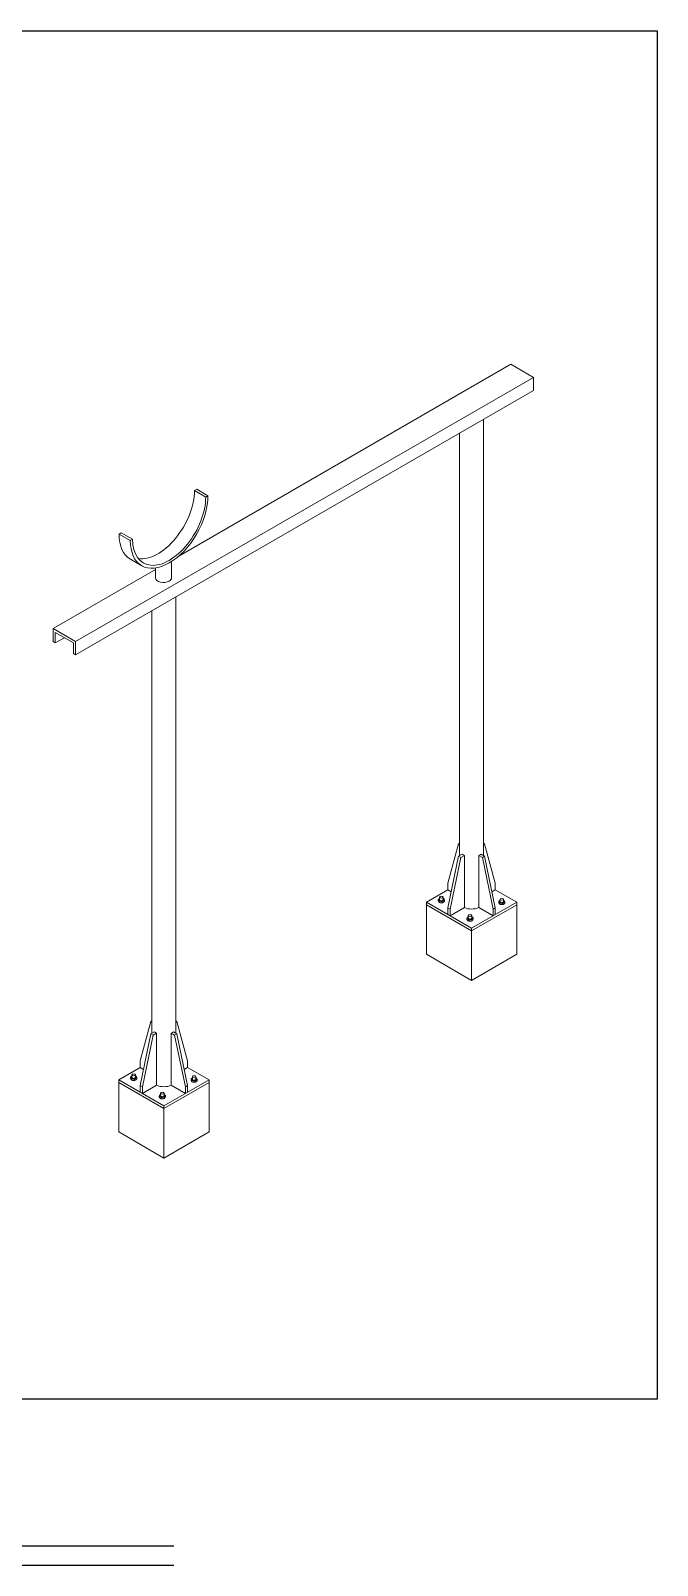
# Model space of a CAD drawing. Header units: millimetres. Extents: x -312439 to 477422, y -331570 to 212570.
# Drawn here: x 462334 to 464736, y 63177 to 69061 of the extents above; entities that cross this region are included whole.
import ezdxf

# ---------------------------------------------------------------- set-up
doc = ezdxf.new("R2010")
doc.units = ezdxf.units.MM
doc.layers.add('1', color=7, linetype='Continuous')
doc.layers.add('2', color=2, linetype='Continuous')

msp = doc.modelspace()

# ---------------------------------------------------------------- linework, layer by layer
at = {"color": 3, "linetype": 'Continuous', "lineweight": 0, "extrusion": (1.66533e-16, 0.816497, 0.57735)}
for p, q in [((462901.862, 67046.79), (464174.838, 67781.743)), ((464261.441, 67731.743), (464174.838, 67781.743)), ((462506.368, 66718.451), (464261.441, 67731.743)), ((464261.441, 67681.743), (464261.441, 67731.743)), ((462506.368, 66668.451), (464261.441, 67681.743)), ((464070.424, 67571.46), (464070.424, 65898.266)), ((463978.568, 67518.427), (463978.568, 65898.266)), ((462970.41, 67302.866), (462961.749, 67297.866)), ((463005.051, 67272.866), (462961.749, 67297.866)), ((463013.711, 67277.866), (462970.41, 67302.866)), ((463005.051, 67272.866), (463013.711, 67277.866)), ((462681.33, 67135.966), (462672.67, 67130.966)), ((462724.632, 67110.966), (462681.33, 67135.966)), ((462715.971, 67105.966), (462672.67, 67130.966)), ((462715.971, 67105.966), (462724.632, 67110.966)), ((462759.574, 67009.588), (462716.273, 67034.588)), ((462873.809, 66962.916), (462873.809, 67025.506)), ((462419.766, 66768.451), (462812.572, 66995.238)), ((462812.572, 66962.916), (462812.572, 67000.782)), ((462890.697, 66890.344), (462890.697, 65217.151)), ((462798.842, 66837.311), (462798.842, 65217.151)), ((462419.766, 66768.451), (462506.368, 66718.451)), ((462419.766, 66718.451), (462419.766, 66768.451)), ((462497.708, 66713.451), (462428.426, 66753.451)), ((462428.426, 66753.451), (462428.426, 66713.451)), ((462428.426, 66713.451), (462463.067, 66733.451)), ((462428.426, 66713.451), (462419.766, 66718.451)), ((462497.708, 66673.451), (462497.708, 66713.451)), ((462506.368, 66668.451), (462497.708, 66673.451)), ((462506.368, 66718.451), (462506.368, 66668.451)), ((463933.564, 65792.283), (463974.7, 65943.533)), ((463978.568, 65945.766), (463974.7, 65943.533)), ((463974.7, 65943.533), (463978.568, 65941.299)), ((463974.7, 65896.033), (463987.98, 65903.7)), ((463983.36, 65891.033), (463996.64, 65898.7)), ((463996.64, 65698.7), (463996.64, 65898.7)), ((464065.632, 65891.033), (464052.352, 65898.7)), ((464052.352, 65898.7), (464052.352, 65698.7)), ((464074.293, 65896.033), (464061.012, 65903.7)), ((464074.293, 65943.533), (464070.424, 65945.766)), ((464074.293, 65943.533), (464070.424, 65941.299)), ((464115.429, 65792.283), (464074.293, 65943.533)), ((463933.564, 65697.283), (463974.7, 65896.033)), ((463942.224, 65692.283), (463983.36, 65891.033)), ((463974.7, 65896.033), (463983.36, 65891.033)), ((464065.632, 65891.033), (464074.293, 65896.033)), ((464106.769, 65692.283), (464065.632, 65891.033)), ((464115.429, 65697.283), (464074.293, 65896.033)), ((463933.564, 65767.283), (463933.564, 65792.283)), ((464115.429, 65767.283), (464115.429, 65792.283)), ((463851.291, 65719.783), (463933.564, 65767.283)), ((463896.731, 65725.907), (463896.731, 65730.233)), ((463899.915, 65719.046), (463899.915, 65723.372)), ((463901.947, 65729.171), (463901.947, 65738.607)), ((463911.799, 65717.208), (463911.799, 65721.534)), ((463915.282, 65729.171), (463915.282, 65738.607)), ((463920.498, 65722.23), (463920.498, 65726.556)), ((463946.505, 65759.811), (463933.564, 65767.283)), ((464102.487, 65759.811), (464115.429, 65767.283)), ((464115.429, 65767.283), (464197.701, 65719.783)), ((464128.494, 65718.89), (464128.494, 65723.216)), ((464133.71, 65722.155), (464133.71, 65731.59)), ((464147.045, 65722.155), (464147.045, 65731.59)), ((463851.291, 65719.783), (463851.291, 65519.783)), ((464024.496, 65619.783), (463851.291, 65719.783)), ((463851.291, 65709.783), (464024.496, 65609.783)), ((463933.564, 65697.283), (463942.224, 65692.283)), ((463933.564, 65672.283), (463933.564, 65697.283)), ((463996.64, 65698.7), (463942.224, 65667.283)), ((463942.224, 65667.283), (463942.224, 65692.283)), ((464011.752, 65658.759), (464011.752, 65668.194)), ((464197.701, 65719.783), (464024.496, 65619.783)), ((464024.496, 65609.783), (464197.701, 65709.783)), ((464025.087, 65658.759), (464025.087, 65668.194)), ((464052.352, 65698.7), (464106.769, 65667.283)), ((464106.769, 65692.283), (464115.429, 65697.283)), ((464106.769, 65667.283), (464106.769, 65692.283)), ((464115.429, 65672.283), (464115.429, 65697.283)), ((464131.679, 65712.029), (464131.679, 65716.355)), ((464143.562, 65710.191), (464143.562, 65714.517)), ((464152.261, 65715.213), (464152.261, 65719.539)), ((464197.701, 65719.783), (464197.701, 65519.783)), ((464006.536, 65651.817), (464006.536, 65656.143)), ((464015.235, 65646.795), (464015.235, 65651.121)), ((464024.496, 65619.783), (464024.496, 65419.783)), ((464027.119, 65648.633), (464027.119, 65652.959)), ((464030.303, 65655.494), (464030.303, 65659.82)), ((463851.291, 65519.783), (464024.496, 65419.783)), ((464024.496, 65419.783), (464197.701, 65519.783)), ((462753.837, 65111.167), (462794.973, 65262.417)), ((462798.842, 65264.651), (462794.973, 65262.417)), ((462794.973, 65262.417), (462798.842, 65260.184)), ((462894.566, 65262.417), (462890.697, 65264.651)), ((462894.566, 65262.417), (462890.697, 65260.184)), ((462935.702, 65111.167), (462894.566, 65262.417)), ((462753.837, 65016.167), (462794.973, 65214.917)), ((462762.497, 65011.167), (462803.633, 65209.917)), ((462794.973, 65214.917), (462808.253, 65222.585)), ((462794.973, 65214.917), (462803.633, 65209.917)), ((462803.633, 65209.917), (462816.914, 65217.585)), ((462816.914, 65017.585), (462816.914, 65217.585)), ((462885.906, 65209.917), (462872.625, 65217.585)), ((462872.625, 65217.585), (462872.625, 65017.585)), ((462894.566, 65214.917), (462881.286, 65222.585)), ((462885.906, 65209.917), (462894.566, 65214.917)), ((462927.042, 65011.167), (462885.906, 65209.917)), ((462935.702, 65016.167), (462894.566, 65214.917)), ((462671.564, 65038.667), (462753.837, 65086.167)), ((462753.837, 65086.167), (462753.837, 65111.167)), ((462766.779, 65078.696), (462753.837, 65086.167)), ((462922.76, 65078.696), (462935.702, 65086.167)), ((462935.702, 65086.167), (462935.702, 65111.167)), ((462935.702, 65086.167), (463017.975, 65038.667)), ((462671.564, 65038.667), (462671.564, 64838.667)), ((462844.77, 64938.667), (462671.564, 65038.667)), ((462671.564, 65028.667), (462844.77, 64928.667)), ((462717.005, 65044.791), (462717.005, 65049.117)), ((462720.189, 65037.93), (462720.189, 65042.256)), ((462722.221, 65048.056), (462722.221, 65057.491)), ((462732.072, 65036.092), (462732.072, 65040.418)), ((462735.555, 65048.056), (462735.555, 65057.491)), ((462740.771, 65041.115), (462740.771, 65045.441)), ((462753.837, 65016.167), (462762.497, 65011.167)), ((462753.837, 64991.167), (462753.837, 65016.167)), ((462816.914, 65017.585), (462762.497, 64986.167)), ((463017.975, 65038.667), (462844.77, 64938.667)), ((462844.77, 64928.667), (463017.975, 65028.667)), ((462872.625, 65017.585), (462927.042, 64986.167)), ((462927.042, 65011.167), (462935.702, 65016.167)), ((462935.702, 64991.167), (462935.702, 65016.167)), ((462948.768, 65037.774), (462948.768, 65042.1)), ((462951.952, 65030.913), (462951.952, 65035.24)), ((462953.984, 65041.039), (462953.984, 65050.474)), ((462963.835, 65029.075), (462963.835, 65033.401)), ((462967.318, 65041.039), (462967.318, 65050.474)), ((462972.534, 65034.098), (462972.534, 65038.424)), ((463017.975, 65038.667), (463017.975, 64838.667)), ((462762.497, 64986.167), (462762.497, 65011.167)), ((462826.809, 64970.702), (462826.809, 64975.028)), ((462832.025, 64977.643), (462832.025, 64987.078)), ((462835.509, 64965.679), (462835.509, 64970.005)), ((462845.36, 64977.643), (462845.36, 64987.078)), ((462847.392, 64967.518), (462847.392, 64971.844)), ((462850.576, 64974.379), (462850.576, 64978.705)), ((462927.042, 64986.167), (462927.042, 65011.167)), ((462844.77, 64938.667), (462844.77, 64738.667)), ((462671.564, 64838.667), (462844.77, 64738.667)), ((462844.77, 64738.667), (463017.975, 64838.667))]:
    msp.add_line(p, q, dxfattribs=at)
msp.add_lwpolyline([(458208.27, 69060.869), (464736.461, 69060.869), (464736.461, 63814.68), (458208.27, 63814.68)], close=True)
at = {"color": 3, "linetype": 'Continuous', "lineweight": 0}
for centre, major_axis, start_param, end_param in [((462864.841, 67191.916), (-99.143, -171.721), 5.49778714, 8.6393798), ((462821.54, 67216.916), (-99.143, -171.721), 0.22015167, 2.35619449), ((462864.841, 67191.916), (-105.267, -182.327), 0.78539816, 2.35619449), ((462821.54, 67216.916), (105.267, 182.327), 2.35619449, 3.14159265), ((462864.841, 67191.916), (-105.267, -182.327), 5.49778714, 7.06858347), ((462843.19, 66962.916), (30.619, 0), 3.14159265, 5.49778714), ((462843.19, 66962.916), (30.619, 0), 5.49778714, 6.28318531), ((464024.496, 65919.783), (45.928, 0), 3.79325923, 4.06072241), ((464024.496, 65919.783), (-45.928, 0), 2.2224629, 2.48992608), ((463908.615, 65729.171), (10.654, 0), 2.35619449, 3.40339204), ((463908.615, 65729.171), (10.654, 0), 3.40339204, 4.45058959), ((463908.615, 65729.171), (10.654, 0), 2.24694203, 2.35619449), ((463908.615, 65729.171), (-6.667, 0), 0, 3.14159265), ((463908.615, 65729.171), (10.654, 0), 4.45058959, 5.49778714), ((463908.615, 65729.171), (10.654, 0), 0.26179939, 0.89465062), ((463908.615, 65729.171), (10.654, 0), 5.49778714, 6.54498469), ((464140.378, 65722.155), (-10.654, 0), 5.49778714, 6.54498469), ((464140.378, 65722.155), (-10.654, 0), 5.38853468, 5.49778714), ((464140.378, 65722.155), (6.667, 0), 3.14159265, 5.49778714), ((464140.378, 65722.155), (6.667, 0), 5.49778714, 6.28318531), ((464140.378, 65722.155), (-10.654, 0), 3.40339204, 4.03624328), ((464140.378, 65722.155), (-10.654, 0), 2.35619449, 3.40339204), ((464024.496, 65719.783), (45.928, 0), 4.06072241, 5.36405555), ((464018.419, 65658.759), (10.654, 0), 2.24694203, 2.87979327), ((464018.419, 65658.759), (10.654, 0), 0.78539816, 0.89465062), ((464018.419, 65658.759), (10.654, 0), 6.02138592, 7.06858347), ((464140.378, 65722.155), (-10.654, 0), 0.26179939, 1.30899694), ((464140.378, 65722.155), (-10.654, 0), 1.30899694, 2.35619449), ((464018.419, 65658.759), (10.654, 0), 2.87979327, 3.92699082), ((464018.419, 65658.759), (10.654, 0), 3.92699082, 4.97418837), ((464018.419, 65658.759), (6.667, 0), 3.14159265, 3.92699082), ((464018.419, 65658.759), (6.667, 0), 3.92699082, 6.28318531), ((464018.419, 65658.759), (10.654, 0), 4.97418837, 6.02138592), ((462844.77, 65238.667), (45.928, 0), 3.79325923, 4.06072241), ((462844.77, 65238.667), (-45.928, 0), 2.2224629, 2.48992608), ((462728.888, 65048.056), (10.654, 0), 2.35619449, 3.40339204), ((462728.888, 65048.056), (10.654, 0), 3.40339204, 4.45058959), ((462728.888, 65048.056), (10.654, 0), 2.24694203, 2.35619449), ((462728.888, 65048.056), (-6.667, 0), 0, 3.14159265), ((462728.888, 65048.056), (10.654, 0), 4.45058959, 5.49778714), ((462728.888, 65048.056), (10.654, 0), 0.26179939, 0.89465062), ((462728.888, 65048.056), (10.654, 0), 5.49778714, 6.54498469), ((462844.77, 65038.667), (45.928, 0), 4.06072241, 5.36405555), ((462960.651, 65041.039), (-10.654, 0), 5.49778714, 6.54498469), ((462960.651, 65041.039), (-10.654, 0), 0.26179939, 1.30899694), ((462960.651, 65041.039), (-10.654, 0), 5.38853468, 5.49778714), ((462960.651, 65041.039), (6.667, 0), 3.14159265, 5.49778714), ((462960.651, 65041.039), (-10.654, 0), 1.30899694, 2.35619449), ((462960.651, 65041.039), (6.667, 0), 5.49778714, 6.28318531), ((462960.651, 65041.039), (-10.654, 0), 3.40339204, 4.03624328), ((462960.651, 65041.039), (-10.654, 0), 2.35619449, 3.40339204), ((462838.693, 64977.643), (10.654, 0), 2.87979327, 3.92699082), ((462838.693, 64977.643), (10.654, 0), 2.24694203, 2.87979327), ((462838.693, 64977.643), (10.654, 0), 3.92699082, 4.97418837), ((462838.693, 64977.643), (6.667, 0), 3.14159265, 3.92699082), ((462838.693, 64977.643), (6.667, 0), 3.92699082, 6.28318531), ((462838.693, 64977.643), (10.654, 0), 4.97418837, 6.02138592), ((462838.693, 64977.643), (10.654, 0), 0.78539816, 0.89465062), ((462838.693, 64977.643), (10.654, 0), 6.02138592, 7.06858347)]:
    msp.add_ellipse(centre, major_axis=major_axis, ratio=0.57735027, start_param=start_param, end_param=end_param, dxfattribs=at)
for centre, major_axis in [((463908.615, 65738.607), (-6.667, 0)), ((464140.378, 65731.59), (6.667, 0)), ((464018.419, 65668.194), (6.667, 0)), ((462728.888, 65057.491), (-6.667, 0)), ((462960.651, 65050.474), (6.667, 0)), ((462838.693, 64987.078), (6.667, 0))]:
    msp.add_ellipse(centre, major_axis=major_axis, ratio=0.57735027, dxfattribs=at)
for points, weights in [([(463896.731, 65730.233), (463899.062, 65732.356), (463901.081, 65733.521)], [1, 1.0379548493, 1]), ([(463898.323, 65727.579), (463897.584, 65729.171), (463896.731, 65730.233)], [1, 1.0379548493, 1]), ([(463896.731, 65725.907), (463897.584, 65723.291), (463898.323, 65721.699)], [1, 1.0379548493, 1]), ([(463899.915, 65723.372), (463899.062, 65725.987), (463898.323, 65727.579)], [1, 1.0379548493, 1]), ([(463898.323, 65721.699), (463899.062, 65720.107), (463899.915, 65719.046)], [1, 1.0379548493, 1]), ([(463905.857, 65723.23), (463903.1, 65723.656), (463899.915, 65723.372)], [1, 1.0379548493, 1]), ([(463901.081, 65733.521), (463901.513, 65733.77), (463901.947, 65733.988)], [1, 1.00788270894, 1.01249115378]), ([(463911.799, 65721.534), (463908.615, 65722.803), (463905.857, 65723.23)], [1, 1.0379548493, 1]), ([(463916.148, 65724.822), (463914.13, 65723.656), (463911.799, 65721.534)], [1, 1.0379548493, 1]), ([(463915.282, 65734.158), (463916.259, 65733.837), (463917.314, 65733.417)], [1.01660040172, 1.01226104367, 1]), ([(463920.498, 65726.556), (463918.167, 65725.987), (463916.148, 65724.822)], [1, 1.0379548493, 1]), ([(463916.148, 65718.942), (463918.167, 65720.107), (463920.498, 65722.23)], [1, 1.0379548493, 1]), ([(463917.314, 65733.417), (463918.167, 65732.356), (463918.906, 65730.763)], [1, 1.0379548493, 1]), ([(463918.906, 65730.763), (463919.645, 65729.171), (463920.498, 65726.556)], [1, 1.0379548493, 1]), ([(464128.494, 65723.216), (464130.825, 65725.339), (464132.844, 65726.504)], [1, 1.0379548493, 1]), ([(464130.086, 65720.562), (464129.348, 65722.155), (464128.494, 65723.216)], [1, 1.0379548493, 1]), ([(464132.844, 65726.504), (464133.276, 65726.753), (464133.71, 65726.971)], [1, 1.00788270894, 1.01249115378]), ([(464147.045, 65727.141), (464148.022, 65726.821), (464149.077, 65726.4)], [1.01660040172, 1.01226104367, 1]), ([(464149.077, 65726.4), (464149.93, 65725.339), (464150.669, 65723.747)], [1, 1.0379548493, 1]), ([(464150.669, 65723.747), (464151.408, 65722.155), (464152.261, 65719.539)], [1, 1.0379548493, 1]), ([(463899.915, 65719.046), (463903.1, 65717.776), (463905.857, 65717.35)], [1, 1.0379548493, 1]), ([(463905.857, 65717.35), (463908.615, 65716.923), (463911.799, 65717.208)], [1, 1.0379548493, 1]), ([(463911.799, 65717.208), (463914.13, 65717.776), (463916.148, 65718.942)], [1, 1.0379548493, 1]), ([(464008.128, 65660.351), (464008.867, 65661.943), (464009.72, 65663.004)], [1, 1.0379548493, 1]), ([(464009.72, 65663.004), (464010.775, 65663.425), (464011.752, 65663.745)], [1, 1.01226104367, 1.01660040172]), ([(464025.087, 65663.575), (464025.521, 65663.358), (464025.953, 65663.108)], [1.01249115378, 1.00788270894, 1]), ([(464025.953, 65663.108), (464027.972, 65661.943), (464030.303, 65659.82)], [1, 1.0379548493, 1]), ([(464128.494, 65718.89), (464129.348, 65716.275), (464130.086, 65714.682)], [1, 1.0379548493, 1]), ([(464131.679, 65716.355), (464130.825, 65718.97), (464130.086, 65720.562)], [1, 1.0379548493, 1]), ([(464130.086, 65714.682), (464130.825, 65713.09), (464131.679, 65712.029)], [1, 1.0379548493, 1]), ([(464137.62, 65716.213), (464134.863, 65716.639), (464131.679, 65716.355)], [1, 1.0379548493, 1]), ([(464131.679, 65712.029), (464134.863, 65710.759), (464137.62, 65710.333)], [1, 1.0379548493, 1]), ([(464143.562, 65714.517), (464140.378, 65715.786), (464137.62, 65716.213)], [1, 1.0379548493, 1]), ([(464137.62, 65710.333), (464140.378, 65709.906), (464143.562, 65710.191)], [1, 1.0379548493, 1]), ([(464147.911, 65717.805), (464145.893, 65716.639), (464143.562, 65714.517)], [1, 1.0379548493, 1]), ([(464143.562, 65710.191), (464145.893, 65710.759), (464147.911, 65711.925)], [1, 1.0379548493, 1]), ([(464152.261, 65719.539), (464149.93, 65718.97), (464147.911, 65717.805)], [1, 1.0379548493, 1]), ([(464147.911, 65711.925), (464149.93, 65713.09), (464152.261, 65715.213)], [1, 1.0379548493, 1]), ([(464006.536, 65656.143), (464007.389, 65658.759), (464008.128, 65660.351)], [1, 1.0379548493, 1]), ([(464010.886, 65654.409), (464008.867, 65655.575), (464006.536, 65656.143)], [1, 1.0379548493, 1]), ([(464006.536, 65651.817), (464008.867, 65649.695), (464010.886, 65648.529)], [1, 1.0379548493, 1]), ([(464015.235, 65651.121), (464012.904, 65653.244), (464010.886, 65654.409)], [1, 1.0379548493, 1]), ([(464010.886, 65648.529), (464012.904, 65647.364), (464015.235, 65646.795)], [1, 1.0379548493, 1]), ([(464021.177, 65652.817), (464018.419, 65652.39), (464015.235, 65651.121)], [1, 1.0379548493, 1]), ([(464015.235, 65646.795), (464018.419, 65646.51), (464021.177, 65646.937)], [1, 1.0379548493, 1]), ([(464027.119, 65652.959), (464023.934, 65653.244), (464021.177, 65652.817)], [1, 1.0379548493, 1]), ([(464021.177, 65646.937), (464023.934, 65647.364), (464027.119, 65648.633)], [1, 1.0379548493, 1]), ([(464028.711, 65657.167), (464027.972, 65655.575), (464027.119, 65652.959)], [1, 1.0379548493, 1]), ([(464027.119, 65648.633), (464027.972, 65649.695), (464028.711, 65651.287)], [1, 1.0379548493, 1]), ([(464030.303, 65659.82), (464029.45, 65658.759), (464028.711, 65657.167)], [1, 1.0379548493, 1]), ([(464028.711, 65651.287), (464029.45, 65652.879), (464030.303, 65655.494)], [1, 1.0379548493, 1]), ([(462717.005, 65049.117), (462719.336, 65051.24), (462721.354, 65052.406)], [1, 1.0379548493, 1]), ([(462718.597, 65046.464), (462717.858, 65048.056), (462717.005, 65049.117)], [1, 1.0379548493, 1]), ([(462717.005, 65044.791), (462717.858, 65042.176), (462718.597, 65040.584)], [1, 1.0379548493, 1]), ([(462720.189, 65042.256), (462719.336, 65044.872), (462718.597, 65046.464)], [1, 1.0379548493, 1]), ([(462718.597, 65040.584), (462719.336, 65038.992), (462720.189, 65037.93)], [1, 1.0379548493, 1]), ([(462726.13, 65042.114), (462723.373, 65042.541), (462720.189, 65042.256)], [1, 1.0379548493, 1]), ([(462720.189, 65037.93), (462723.373, 65036.661), (462726.13, 65036.234)], [1, 1.0379548493, 1]), ([(462721.354, 65052.406), (462721.786, 65052.655), (462722.221, 65052.873)], [1, 1.00788270894, 1.01249115378]), ([(462732.072, 65040.418), (462728.888, 65041.688), (462726.13, 65042.114)], [1, 1.0379548493, 1]), ([(462726.13, 65036.234), (462728.888, 65035.808), (462732.072, 65036.092)], [1, 1.0379548493, 1]), ([(462736.422, 65043.706), (462734.403, 65042.541), (462732.072, 65040.418)], [1, 1.0379548493, 1]), ([(462732.072, 65036.092), (462734.403, 65036.661), (462736.422, 65037.826)], [1, 1.0379548493, 1]), ([(462735.555, 65053.042), (462736.533, 65052.722), (462737.587, 65052.301)], [1.01660040172, 1.01226104367, 1]), ([(462740.771, 65045.441), (462738.44, 65044.872), (462736.422, 65043.706)], [1, 1.0379548493, 1]), ([(462736.422, 65037.826), (462738.44, 65038.992), (462740.771, 65041.115)], [1, 1.0379548493, 1]), ([(462737.587, 65052.301), (462738.44, 65051.24), (462739.179, 65049.648)], [1, 1.0379548493, 1]), ([(462739.179, 65049.648), (462739.918, 65048.056), (462740.771, 65045.441)], [1, 1.0379548493, 1]), ([(462948.768, 65042.1), (462951.099, 65044.223), (462953.117, 65045.389)], [1, 1.0379548493, 1]), ([(462950.36, 65039.447), (462949.621, 65041.039), (462948.768, 65042.1)], [1, 1.0379548493, 1]), ([(462948.768, 65037.774), (462949.621, 65035.159), (462950.36, 65033.567)], [1, 1.0379548493, 1]), ([(462951.952, 65035.24), (462951.099, 65037.855), (462950.36, 65039.447)], [1, 1.0379548493, 1]), ([(462950.36, 65033.567), (462951.099, 65031.975), (462951.952, 65030.913)], [1, 1.0379548493, 1]), ([(462957.894, 65035.097), (462955.136, 65035.524), (462951.952, 65035.24)], [1, 1.0379548493, 1]), ([(462951.952, 65030.913), (462955.136, 65029.644), (462957.894, 65029.217)], [1, 1.0379548493, 1]), ([(462953.117, 65045.389), (462953.549, 65045.638), (462953.984, 65045.856)], [1, 1.00788270894, 1.01249115378]), ([(462963.835, 65033.401), (462960.651, 65034.671), (462957.894, 65035.097)], [1, 1.0379548493, 1]), ([(462957.894, 65029.217), (462960.651, 65028.791), (462963.835, 65029.075)], [1, 1.0379548493, 1]), ([(462968.185, 65036.689), (462966.166, 65035.524), (462963.835, 65033.401)], [1, 1.0379548493, 1]), ([(462963.835, 65029.075), (462966.166, 65029.644), (462968.185, 65030.809)], [1, 1.0379548493, 1]), ([(462967.318, 65046.026), (462968.296, 65045.705), (462969.35, 65045.285)], [1.01660040172, 1.01226104367, 1]), ([(462972.534, 65038.424), (462970.203, 65037.855), (462968.185, 65036.689)], [1, 1.0379548493, 1]), ([(462968.185, 65030.809), (462970.203, 65031.975), (462972.534, 65034.098)], [1, 1.0379548493, 1]), ([(462969.35, 65045.285), (462970.203, 65044.223), (462970.942, 65042.631)], [1, 1.0379548493, 1]), ([(462970.942, 65042.631), (462971.681, 65041.039), (462972.534, 65038.424)], [1, 1.0379548493, 1]), ([(462826.809, 64975.028), (462827.663, 64977.643), (462828.401, 64979.235)], [1, 1.0379548493, 1]), ([(462831.159, 64973.294), (462829.14, 64974.459), (462826.809, 64975.028)], [1, 1.0379548493, 1]), ([(462826.809, 64970.702), (462829.14, 64968.579), (462831.159, 64967.414)], [1, 1.0379548493, 1]), ([(462828.401, 64979.235), (462829.14, 64980.827), (462829.993, 64981.889)], [1, 1.0379548493, 1]), ([(462829.993, 64981.889), (462831.048, 64982.309), (462832.025, 64982.63)], [1, 1.01226104367, 1.01660040172]), ([(462835.509, 64970.005), (462833.178, 64972.128), (462831.159, 64973.294)], [1, 1.0379548493, 1]), ([(462831.159, 64967.414), (462833.178, 64966.248), (462835.509, 64965.679)], [1, 1.0379548493, 1]), ([(462841.45, 64971.702), (462838.693, 64971.275), (462835.509, 64970.005)], [1, 1.0379548493, 1]), ([(462835.509, 64965.679), (462838.693, 64965.395), (462841.45, 64965.822)], [1, 1.0379548493, 1]), ([(462847.392, 64971.844), (462844.208, 64972.128), (462841.45, 64971.702)], [1, 1.0379548493, 1]), ([(462841.45, 64965.822), (462844.208, 64966.248), (462847.392, 64967.518)], [1, 1.0379548493, 1]), ([(462845.36, 64982.46), (462845.795, 64982.242), (462846.226, 64981.993)], [1.01249115378, 1.00788270894, 1]), ([(462846.226, 64981.993), (462848.245, 64980.827), (462850.576, 64978.705)], [1, 1.0379548493, 1]), ([(462848.984, 64976.051), (462848.245, 64974.459), (462847.392, 64971.844)], [1, 1.0379548493, 1]), ([(462847.392, 64967.518), (462848.245, 64968.579), (462848.984, 64970.171)], [1, 1.0379548493, 1]), ([(462850.576, 64978.705), (462849.723, 64977.643), (462848.984, 64976.051)], [1, 1.0379548493, 1]), ([(462848.984, 64970.171), (462849.723, 64971.763), (462850.576, 64974.379)], [1, 1.0379548493, 1])]:
    msp.add_rational_spline(points, weights, degree=2, dxfattribs=at)
at = {"layer": '1', "color": 1}
msp.add_line((458219.205, 63177.154), (462882.631, 63177.154), dxfattribs=at)
at = {"layer": '2', "color": 2}
msp.add_line((458219.205, 63252.154), (462882.631, 63252.154), dxfattribs=at)

doc.saveas('drawing.dxf')
